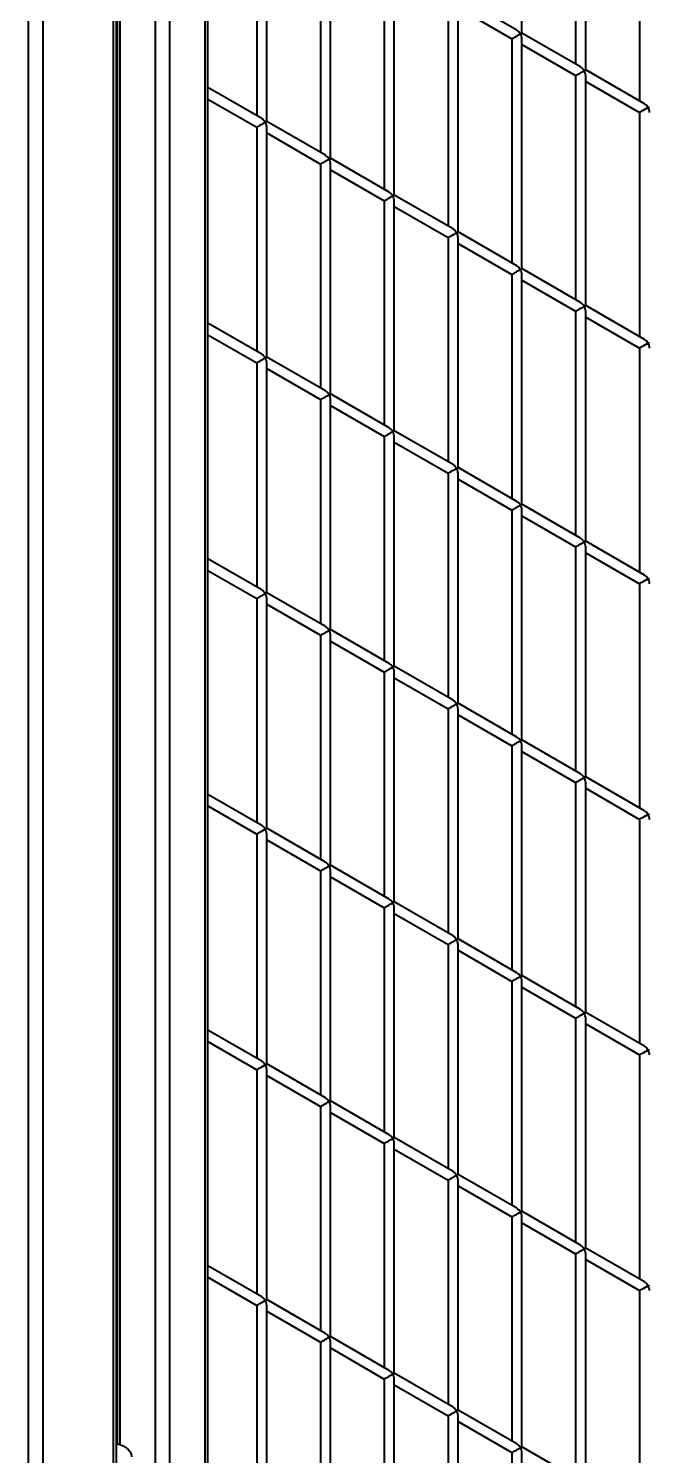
# Model space of a CAD drawing. Header units: millimetres. Extents: x 0 to 420, y 0 to 297.
# Drawn here: x 237.43 to 243.63, y 110.63 to 124.87 of the extents above; entities that cross this region are included whole.
import ezdxf

# ---------------------------------------------------------------- set-up
doc = ezdxf.new("R2010")
doc.units = ezdxf.units.MM

msp = doc.modelspace()

# ---------------------------------------------------------------- linework, layer by layer
at = {"color": 8, "linetype": 'Continuous', "lineweight": 40}
for p, q in [((237.4337, 107.3904), (237.4337, 139.5622)), ((237.5751, 139.5622), (237.5751, 107.3904)), ((238.2823, 106.9822), (238.2823, 139.154)), ((238.3459, 133.9854), (238.3459, 110.7377))]:
    msp.add_line(p, q, dxfattribs=at)
at = {"color": 7, "linetype": 'Continuous', "lineweight": 40}
for p, q in [((238.3115, 106.9653), (238.3115, 139.1132)), ((238.6994, 107.5989), (238.6994, 136.9944)), ((238.8409, 136.9127), (238.8409, 107.6806)), ((239.1944, 107.8847), (239.1944, 136.3003)), ((239.2237, 107.9016), (239.2237, 136.2018)), ((238.3166, 133.9787), (238.3166, 110.747)), ((242.3557, 124.8245), (242.3557, 127.1184)), ((242.8921, 126.751), (242.8921, 124.5148)), ((242.9921, 124.4571), (242.9921, 126.751)), ((243.5285, 126.3836), (243.5285, 124.1475)), ((239.7101, 126.2363), (239.7101, 124.0001)), ((239.8101, 123.9424), (239.8101, 126.2363)), ((240.3465, 125.8689), (240.3465, 123.6327)), ((240.4465, 123.575), (240.4465, 125.8689)), ((240.9829, 125.5015), (240.9829, 123.2653)), ((241.0829, 123.2076), (241.0829, 125.5015)), ((242.3057, 124.8534), (241.7193, 125.1919)), ((241.6193, 125.1341), (241.6193, 122.898)), ((241.7193, 122.8402), (241.7193, 125.1341)), ((241.7193, 125.0764), (242.2557, 124.7668)), ((242.2557, 124.7668), (242.2557, 122.5306)), ((242.9421, 124.486), (242.3557, 124.8245)), ((242.3557, 122.4729), (242.3557, 124.7668)), ((242.3557, 124.709), (242.8921, 124.3994)), ((242.8921, 124.3994), (242.8921, 122.1632)), ((243.5785, 124.1186), (242.9921, 124.4571)), ((242.9921, 122.1055), (242.9921, 124.3994)), ((242.9921, 124.3416), (243.5285, 124.032)), ((239.7601, 123.9713), (239.2237, 124.2809)), ((239.2237, 124.1654), (239.7101, 123.8846)), ((240.3965, 123.6039), (239.8101, 123.9424)), ((243.5285, 124.032), (243.5285, 121.7958)), ((239.7101, 123.8846), (239.7101, 121.6485)), ((239.8101, 121.5907), (239.8101, 123.8846)), ((239.8101, 123.8269), (240.3465, 123.5173)), ((240.3465, 123.5173), (240.3465, 121.2811)), ((241.0329, 123.2365), (240.4465, 123.575)), ((240.4465, 121.2234), (240.4465, 123.5173)), ((240.4465, 123.4595), (240.9829, 123.1499)), ((241.6693, 122.8691), (241.0829, 123.2076)), ((240.9829, 123.1499), (240.9829, 120.9137)), ((241.0829, 120.856), (241.0829, 123.1499)), ((241.0829, 123.0922), (241.6193, 122.7825)), ((241.6193, 122.7825), (241.6193, 120.5463)), ((242.3057, 122.5017), (241.7193, 122.8402)), ((241.7193, 120.4886), (241.7193, 122.7825)), ((241.7193, 122.7248), (242.2557, 122.4151)), ((242.9421, 122.1343), (242.3557, 122.4729)), ((242.2557, 122.4151), (242.2557, 120.1789)), ((242.3557, 120.1212), (242.3557, 122.4151)), ((242.3557, 122.3574), (242.8921, 122.0477)), ((242.8921, 122.0477), (242.8921, 119.8116)), ((243.5785, 121.767), (242.9921, 122.1055)), ((242.9921, 119.7538), (242.9921, 122.0477)), ((239.7601, 121.6196), (239.2237, 121.9293)), ((242.9921, 121.99), (243.5285, 121.6803)), ((239.2237, 121.8138), (239.7101, 121.533)), ((243.5285, 121.6803), (243.5285, 119.4442)), ((239.7101, 121.533), (239.7101, 119.2968)), ((240.3965, 121.2522), (239.8101, 121.5907)), ((239.8101, 119.2391), (239.8101, 121.533)), ((239.8101, 121.4753), (240.3465, 121.1656)), ((241.0329, 120.8848), (240.4465, 121.2234)), ((240.3465, 121.1656), (240.3465, 118.9295)), ((240.4465, 118.8717), (240.4465, 121.1656)), ((240.4465, 121.1079), (240.9829, 120.7982)), ((240.9829, 120.7982), (240.9829, 118.5621)), ((241.6693, 120.5175), (241.0829, 120.856)), ((241.0829, 118.5043), (241.0829, 120.7982)), ((241.0829, 120.7405), (241.6193, 120.4309)), ((242.3057, 120.1501), (241.7193, 120.4886)), ((241.6193, 120.4309), (241.6193, 118.1947)), ((241.7193, 118.137), (241.7193, 120.4309)), ((241.7193, 120.3731), (242.2557, 120.0635)), ((242.2557, 120.0635), (242.2557, 117.8273)), ((242.9421, 119.7827), (242.3557, 120.1212)), ((242.3557, 117.7696), (242.3557, 120.0635)), ((242.3557, 120.0057), (242.8921, 119.6961)), ((242.8921, 119.6961), (242.8921, 117.4599)), ((243.5785, 119.4153), (242.9921, 119.7538)), ((242.9921, 117.4022), (242.9921, 119.6961)), ((242.9921, 119.6384), (243.5285, 119.3287)), ((239.7601, 119.268), (239.2237, 119.5776)), ((239.2237, 119.4622), (239.7101, 119.1814)), ((240.3965, 118.9006), (239.8101, 119.2391)), ((243.5285, 119.3287), (243.5285, 117.0925)), ((239.7101, 119.1814), (239.7101, 116.9452)), ((239.8101, 116.8875), (239.8101, 119.1814)), ((239.8101, 119.1236), (240.3465, 118.814)), ((240.3465, 118.814), (240.3465, 116.5778)), ((241.0329, 118.5332), (240.4465, 118.8717)), ((240.4465, 116.5201), (240.4465, 118.814)), ((240.4465, 118.7563), (240.9829, 118.4466)), ((241.6693, 118.1658), (241.0829, 118.5043)), ((240.9829, 118.4466), (240.9829, 116.2104)), ((241.0829, 116.1527), (241.0829, 118.4466)), ((241.0829, 118.3889), (241.6193, 118.0792)), ((241.6193, 118.0792), (241.6193, 115.8431)), ((242.3057, 117.7984), (241.7193, 118.137)), ((241.7193, 115.7853), (241.7193, 118.0792)), ((241.7193, 118.0215), (242.2557, 117.7118)), ((242.9421, 117.4311), (242.3557, 117.7696)), ((242.2557, 117.7118), (242.2557, 115.4757)), ((242.3557, 115.4179), (242.3557, 117.7118)), ((242.3557, 117.6541), (242.8921, 117.3445)), ((242.8921, 117.3445), (242.8921, 115.1083)), ((243.5785, 117.0637), (242.9921, 117.4022)), ((242.9921, 115.0506), (242.9921, 117.3445)), ((239.7601, 116.9163), (239.2237, 117.226)), ((242.9921, 117.2867), (243.5285, 116.9771)), ((239.2237, 117.1105), (239.7101, 116.8297)), ((243.5285, 116.9771), (243.5285, 114.7409)), ((239.7101, 116.8297), (239.7101, 114.5936)), ((240.3965, 116.549), (239.8101, 116.8875)), ((239.8101, 114.5358), (239.8101, 116.8297)), ((239.8101, 116.772), (240.3465, 116.4624)), ((241.0329, 116.1816), (240.4465, 116.5201)), ((240.3465, 116.4624), (240.3465, 114.2262)), ((240.4465, 114.1685), (240.4465, 116.4624)), ((240.4465, 116.4046), (240.9829, 116.095)), ((240.9829, 116.095), (240.9829, 113.8588)), ((241.6693, 115.8142), (241.0829, 116.1527)), ((241.0829, 113.8011), (241.0829, 116.095)), ((241.0829, 116.0372), (241.6193, 115.7276)), ((242.3057, 115.4468), (241.7193, 115.7853)), ((241.6193, 115.7276), (241.6193, 113.4914)), ((241.7193, 113.4337), (241.7193, 115.7276)), ((241.7193, 115.6699), (242.2557, 115.3602)), ((242.2557, 115.3602), (242.2557, 113.124)), ((242.9421, 115.0794), (242.3557, 115.4179)), ((242.3557, 113.0663), (242.3557, 115.3602)), ((242.3557, 115.3025), (242.8921, 114.9928)), ((242.8921, 114.9928), (242.8921, 112.7566)), ((243.5785, 114.712), (242.9921, 115.0506)), ((242.9921, 112.6989), (242.9921, 114.9928)), ((242.9921, 114.9351), (243.5285, 114.6254)), ((239.7601, 114.5647), (239.2237, 114.8744)), ((239.2237, 114.7589), (239.7101, 114.4781)), ((240.3965, 114.1973), (239.8101, 114.5358)), ((243.5285, 114.6254), (243.5285, 112.3893)), ((239.7101, 114.4781), (239.7101, 112.2419)), ((239.8101, 112.1842), (239.8101, 114.4781)), ((239.8101, 114.4204), (240.3465, 114.1107)), ((240.3465, 114.1107), (240.3465, 111.8745)), ((241.0329, 113.8299), (240.4465, 114.1685)), ((240.4465, 111.8168), (240.4465, 114.1107)), ((240.4465, 114.053), (240.9829, 113.7433)), ((241.6693, 113.4626), (241.0829, 113.8011)), ((240.9829, 113.7433), (240.9829, 111.5072)), ((241.0829, 111.4494), (241.0829, 113.7433)), ((241.0829, 113.6856), (241.6193, 113.3759)), ((241.6193, 113.3759), (241.6193, 111.1398)), ((242.3057, 113.0952), (241.7193, 113.4337)), ((241.7193, 111.082), (241.7193, 113.3759)), ((241.7193, 113.3182), (242.2557, 113.0086)), ((242.2557, 113.0086), (242.2557, 110.7724)), ((242.9421, 112.7278), (242.3557, 113.0663)), ((242.3557, 110.7147), (242.3557, 113.0086)), ((242.3557, 112.9508), (242.8921, 112.6412)), ((243.5785, 112.3604), (242.9921, 112.6989)), ((239.7601, 112.2131), (239.2237, 112.5227)), ((242.8921, 112.6412), (242.8921, 110.405)), ((242.9921, 110.3473), (242.9921, 112.6412)), ((242.9921, 112.5835), (243.5285, 112.2738)), ((239.2237, 112.4073), (239.7101, 112.1265)), ((243.5285, 112.2738), (243.5285, 110.0376)), ((239.7101, 112.1265), (239.7101, 109.8903)), ((240.3965, 111.8457), (239.8101, 112.1842)), ((239.8101, 109.8326), (239.8101, 112.1265)), ((239.8101, 112.0687), (240.3465, 111.7591)), ((241.0329, 111.4783), (240.4465, 111.8168)), ((240.3465, 111.7591), (240.3465, 109.5229)), ((240.4465, 109.4652), (240.4465, 111.7591)), ((240.4465, 111.7013), (240.9829, 111.3917)), ((240.9829, 111.3917), (240.9829, 109.1555)), ((241.6693, 111.1109), (241.0829, 111.4494)), ((241.0829, 109.0978), (241.0829, 111.3917)), ((241.0829, 111.334), (241.6193, 111.0243)), ((242.3057, 110.7435), (241.7193, 111.082)), ((241.6193, 111.0243), (241.6193, 108.7881)), ((241.7193, 108.7304), (241.7193, 111.0243)), ((241.7193, 110.9666), (242.2557, 110.6569)), ((242.2557, 110.6569), (242.2557, 108.4208)), ((242.9421, 110.3761), (242.3557, 110.7147)), ((242.3557, 108.363), (242.3557, 110.6569))]:
    msp.add_line(p, q, dxfattribs=at)
at = {"color": 7, "linetype": 'Continuous', "lineweight": 40, "flags": 128}
msp.add_lwpolyline([(238.3115, 110.7483), (238.3442, 110.7383), (238.3778, 110.7238), (238.4067, 110.7062), (238.4301, 110.6861), (238.4473, 110.664), (238.4579, 110.6405), (238.4615, 110.6164), (238.4615, 110.616)], dxfattribs=at)
at = {"color": 7, "linetype": 'Continuous', "lineweight": 40}
for centre, major_axis, ratio, start_param, end_param in [((242.3057, 124.7956), (0.05, 0.0289), 0.0000704, 3.141552, 5.4977465), ((242.3057, 124.7956), (-0.0354, 0.0612), 0.5773346, 4.7123483, 5.4978278), ((242.3057, 124.7956), (0.05, 0.0289), 0.0000704, 5.4977465, 6.2831447), ((242.3057, 124.7956), (-0.0354, 0.0612), 0.5773346, 3.9269502, 4.7123483), ((242.9421, 124.4282), (-0.0354, 0.0612), 0.5773346, 4.7123483, 5.4978278), ((242.9421, 124.4282), (0.05, 0.0289), 0.0000704, 3.141552, 5.4977465), ((242.9421, 124.4282), (0.05, 0.0289), 0.0000704, 5.4977465, 6.2831447), ((242.9421, 124.4282), (-0.0354, 0.0612), 0.5773346, 3.9269502, 4.7123483), ((243.5785, 124.0609), (0.05, 0.0289), 0.0000704, 3.141552, 5.4977465), ((243.5785, 124.0609), (-0.0354, 0.0612), 0.5773346, 4.7123483, 5.4978278), ((243.5785, 124.0609), (0.05, 0.0289), 0.0000704, 5.4977465, 6.2831447), ((243.5785, 124.0609), (-0.0354, 0.0612), 0.5773346, 3.9269502, 4.7123483), ((239.7601, 123.9135), (0.05, 0.0289), 0.0000704, 3.141552, 5.4977465), ((239.7601, 123.9135), (-0.0354, 0.0612), 0.5773346, 4.7123483, 5.4978278), ((239.7601, 123.9135), (0.05, 0.0289), 0.0000704, 5.4977465, 6.2831447), ((239.7601, 123.9135), (-0.0354, 0.0612), 0.5773346, 3.9269502, 4.7123483), ((240.3965, 123.5461), (0.05, 0.0289), 0.0000704, 3.141552, 5.4977465), ((240.3965, 123.5461), (-0.0354, 0.0612), 0.5773346, 4.7123483, 5.4978278), ((240.3965, 123.5461), (0.05, 0.0289), 0.0000704, 5.4977465, 6.2831447), ((240.3965, 123.5461), (-0.0354, 0.0612), 0.5773346, 3.9269502, 4.7123483), ((241.0329, 123.1787), (0.05, 0.0289), 0.0000704, 3.141552, 5.4977465), ((241.0329, 123.1787), (-0.0354, 0.0612), 0.5773346, 4.7123483, 5.4978278), ((241.0329, 123.1787), (0.05, 0.0289), 0.0000704, 5.4977465, 6.2831447), ((241.0329, 123.1787), (-0.0354, 0.0612), 0.5773346, 3.9269502, 4.7123483), ((241.6693, 122.8114), (0.05, 0.0289), 0.0000704, 3.141552, 5.4977465), ((241.6693, 122.8114), (-0.0354, 0.0612), 0.5773346, 4.7123483, 5.4978278), ((241.6693, 122.8114), (0.05, 0.0289), 0.0000704, 5.4977465, 6.2831447), ((241.6693, 122.8114), (-0.0354, 0.0612), 0.5773346, 3.9269502, 4.7123483), ((242.3057, 122.444), (-0.0354, 0.0612), 0.5773346, 4.7123483, 5.4978278), ((242.3057, 122.444), (0.05, 0.0289), 0.0000704, 5.4977465, 6.2831447), ((242.3057, 122.444), (0.05, 0.0289), 0.0000704, 3.141552, 5.4977465), ((242.3057, 122.444), (-0.0354, 0.0612), 0.5773346, 3.9269502, 4.7123483), ((242.9421, 122.0766), (0.05, 0.0289), 0.0000704, 3.141552, 5.4977465), ((242.9421, 122.0766), (-0.0354, 0.0612), 0.5773346, 4.7123483, 5.4978278), ((242.9421, 122.0766), (0.05, 0.0289), 0.0000704, 5.4977465, 6.2831447), ((242.9421, 122.0766), (-0.0354, 0.0612), 0.5773346, 3.9269502, 4.7123483), ((243.5785, 121.7092), (-0.0354, 0.0612), 0.5773346, 4.7123483, 5.4978278), ((239.7601, 121.5619), (-0.0354, 0.0612), 0.5773346, 4.7123483, 5.4978278), ((243.5785, 121.7092), (0.05, 0.0289), 0.0000704, 3.141552, 5.4977465), ((243.5785, 121.7092), (0.05, 0.0289), 0.0000704, 5.4977465, 6.2831447), ((243.5785, 121.7092), (-0.0354, 0.0612), 0.5773346, 3.9269502, 4.7123483), ((239.7601, 121.5619), (0.05, 0.0289), 0.0000704, 3.141552, 5.4977465), ((239.7601, 121.5619), (0.05, 0.0289), 0.0000704, 5.4977465, 6.2831447), ((239.7601, 121.5619), (-0.0354, 0.0612), 0.5773346, 3.9269502, 4.7123483), ((240.3965, 121.1945), (0.05, 0.0289), 0.0000704, 3.141552, 5.4977465), ((240.3965, 121.1945), (-0.0354, 0.0612), 0.5773346, 4.7123483, 5.4978278), ((240.3965, 121.1945), (0.05, 0.0289), 0.0000704, 5.4977465, 6.2831447), ((240.3965, 121.1945), (-0.0354, 0.0612), 0.5773346, 3.9269502, 4.7123483), ((241.0329, 120.8271), (0.05, 0.0289), 0.0000704, 3.141552, 5.4977465), ((241.0329, 120.8271), (-0.0354, 0.0612), 0.5773346, 4.7123483, 5.4978278), ((241.0329, 120.8271), (0.05, 0.0289), 0.0000704, 5.4977465, 6.2831447), ((241.0329, 120.8271), (-0.0354, 0.0612), 0.5773346, 3.9269502, 4.7123483), ((241.6693, 120.4597), (0.05, 0.0289), 0.0000704, 3.141552, 5.4977465), ((241.6693, 120.4597), (-0.0354, 0.0612), 0.5773346, 4.7123483, 5.4978278), ((241.6693, 120.4597), (0.05, 0.0289), 0.0000704, 5.4977465, 6.2831447), ((241.6693, 120.4597), (-0.0354, 0.0612), 0.5773346, 3.9269502, 4.7123483), ((242.3057, 120.0923), (0.05, 0.0289), 0.0000704, 3.141552, 5.4977465), ((242.3057, 120.0923), (-0.0354, 0.0612), 0.5773346, 4.7123483, 5.4978278), ((242.3057, 120.0923), (0.05, 0.0289), 0.0000704, 5.4977465, 6.2831447), ((242.3057, 120.0923), (-0.0354, 0.0612), 0.5773346, 3.9269502, 4.7123483), ((242.9421, 119.725), (-0.0354, 0.0612), 0.5773346, 4.7123483, 5.4978278), ((242.9421, 119.725), (0.05, 0.0289), 0.0000704, 3.141552, 5.4977465), ((242.9421, 119.725), (0.05, 0.0289), 0.0000704, 5.4977465, 6.2831447), ((242.9421, 119.725), (-0.0354, 0.0612), 0.5773346, 3.9269502, 4.7123483), ((243.5785, 119.3576), (0.05, 0.0289), 0.0000704, 3.141552, 5.4977465), ((243.5785, 119.3576), (-0.0354, 0.0612), 0.5773346, 4.7123483, 5.4978278), ((243.5785, 119.3576), (0.05, 0.0289), 0.0000704, 5.4977465, 6.2831447), ((243.5785, 119.3576), (-0.0354, 0.0612), 0.5773346, 3.9269502, 4.7123483), ((239.7601, 119.2102), (0.05, 0.0289), 0.0000704, 3.141552, 5.4977465), ((239.7601, 119.2102), (-0.0354, 0.0612), 0.5773346, 4.7123483, 5.4978278), ((239.7601, 119.2102), (0.05, 0.0289), 0.0000704, 5.4977465, 6.2831447), ((239.7601, 119.2102), (-0.0354, 0.0612), 0.5773346, 3.9269502, 4.7123483), ((240.3965, 118.8429), (0.05, 0.0289), 0.0000704, 3.141552, 5.4977465), ((240.3965, 118.8429), (-0.0354, 0.0612), 0.5773346, 4.7123483, 5.4978278), ((240.3965, 118.8429), (0.05, 0.0289), 0.0000704, 5.4977465, 6.2831447), ((240.3965, 118.8429), (-0.0354, 0.0612), 0.5773346, 3.9269502, 4.7123483), ((241.0329, 118.4755), (0.05, 0.0289), 0.0000704, 3.141552, 5.4977465), ((241.0329, 118.4755), (-0.0354, 0.0612), 0.5773346, 4.7123483, 5.4978278), ((241.0329, 118.4755), (0.05, 0.0289), 0.0000704, 5.4977465, 6.2831447), ((241.0329, 118.4755), (-0.0354, 0.0612), 0.5773346, 3.9269502, 4.7123483), ((241.6693, 118.1081), (0.05, 0.0289), 0.0000704, 3.141552, 5.4977465), ((241.6693, 118.1081), (-0.0354, 0.0612), 0.5773346, 4.7123483, 5.4978278), ((241.6693, 118.1081), (0.05, 0.0289), 0.0000704, 5.4977465, 6.2831447), ((241.6693, 118.1081), (-0.0354, 0.0612), 0.5773346, 3.9269502, 4.7123483), ((242.3057, 117.7407), (-0.0354, 0.0612), 0.5773346, 4.7123483, 5.4978278), ((242.3057, 117.7407), (0.05, 0.0289), 0.0000704, 5.4977465, 6.2831447), ((242.3057, 117.7407), (0.05, 0.0289), 0.0000704, 3.141552, 5.4977465), ((242.3057, 117.7407), (-0.0354, 0.0612), 0.5773346, 3.9269502, 4.7123483), ((242.9421, 117.3733), (0.05, 0.0289), 0.0000704, 3.141552, 5.4977465), ((242.9421, 117.3733), (-0.0354, 0.0612), 0.5773346, 4.7123483, 5.4978278), ((242.9421, 117.3733), (0.05, 0.0289), 0.0000704, 5.4977465, 6.2831447), ((242.9421, 117.3733), (-0.0354, 0.0612), 0.5773346, 3.9269502, 4.7123483), ((243.5785, 117.0059), (-0.0354, 0.0612), 0.5773346, 4.7123483, 5.4978278), ((239.7601, 116.8586), (-0.0354, 0.0612), 0.5773346, 4.7123483, 5.4978278), ((243.5785, 117.0059), (0.05, 0.0289), 0.0000704, 3.141552, 5.4977465), ((243.5785, 117.0059), (0.05, 0.0289), 0.0000704, 5.4977465, 6.2831447), ((243.5785, 117.0059), (-0.0354, 0.0612), 0.5773346, 3.9269502, 4.7123483), ((239.7601, 116.8586), (0.05, 0.0289), 0.0000704, 3.141552, 5.4977465), ((239.7601, 116.8586), (0.05, 0.0289), 0.0000704, 5.4977465, 6.2831447), ((239.7601, 116.8586), (-0.0354, 0.0612), 0.5773346, 3.9269502, 4.7123483), ((240.3965, 116.4912), (0.05, 0.0289), 0.0000704, 3.141552, 5.4977465), ((240.3965, 116.4912), (-0.0354, 0.0612), 0.5773346, 4.7123483, 5.4978278), ((240.3965, 116.4912), (0.05, 0.0289), 0.0000704, 5.4977465, 6.2831447), ((240.3965, 116.4912), (-0.0354, 0.0612), 0.5773346, 3.9269502, 4.7123483), ((241.0329, 116.1238), (0.05, 0.0289), 0.0000704, 3.141552, 5.4977465), ((241.0329, 116.1238), (-0.0354, 0.0612), 0.5773346, 4.7123483, 5.4978278), ((241.0329, 116.1238), (0.05, 0.0289), 0.0000704, 5.4977465, 6.2831447), ((241.0329, 116.1238), (-0.0354, 0.0612), 0.5773346, 3.9269502, 4.7123483), ((241.6693, 115.7565), (0.05, 0.0289), 0.0000704, 3.141552, 5.4977465), ((241.6693, 115.7565), (-0.0354, 0.0612), 0.5773346, 4.7123483, 5.4978278), ((241.6693, 115.7565), (0.05, 0.0289), 0.0000704, 5.4977465, 6.2831447), ((241.6693, 115.7565), (-0.0354, 0.0612), 0.5773346, 3.9269502, 4.7123483), ((242.3057, 115.3891), (0.05, 0.0289), 0.0000704, 3.141552, 5.4977465), ((242.3057, 115.3891), (-0.0354, 0.0612), 0.5773346, 4.7123483, 5.4978278), ((242.3057, 115.3891), (0.05, 0.0289), 0.0000704, 5.4977465, 6.2831447), ((242.3057, 115.3891), (-0.0354, 0.0612), 0.5773346, 3.9269502, 4.7123483), ((242.9421, 115.0217), (-0.0354, 0.0612), 0.5773346, 4.7123483, 5.4978278), ((242.9421, 115.0217), (0.05, 0.0289), 0.0000704, 3.141552, 5.4977465), ((242.9421, 115.0217), (0.05, 0.0289), 0.0000704, 5.4977465, 6.2831447), ((242.9421, 115.0217), (-0.0354, 0.0612), 0.5773346, 3.9269502, 4.7123483), ((243.5785, 114.6543), (0.05, 0.0289), 0.0000704, 3.141552, 5.4977465), ((243.5785, 114.6543), (-0.0354, 0.0612), 0.5773346, 4.7123483, 5.4978278), ((243.5785, 114.6543), (0.05, 0.0289), 0.0000704, 5.4977465, 6.2831447), ((243.5785, 114.6543), (-0.0354, 0.0612), 0.5773346, 3.9269502, 4.7123483), ((239.7601, 114.507), (0.05, 0.0289), 0.0000704, 3.141552, 5.4977465), ((239.7601, 114.507), (-0.0354, 0.0612), 0.5773346, 4.7123483, 5.4978278), ((239.7601, 114.507), (0.05, 0.0289), 0.0000704, 5.4977465, 6.2831447), ((239.7601, 114.507), (-0.0354, 0.0612), 0.5773346, 3.9269502, 4.7123483), ((240.3965, 114.1396), (0.05, 0.0289), 0.0000704, 3.141552, 5.4977465), ((240.3965, 114.1396), (-0.0354, 0.0612), 0.5773346, 4.7123483, 5.4978278), ((240.3965, 114.1396), (0.05, 0.0289), 0.0000704, 5.4977465, 6.2831447), ((240.3965, 114.1396), (-0.0354, 0.0612), 0.5773346, 3.9269502, 4.7123483), ((241.0329, 113.7722), (0.05, 0.0289), 0.0000704, 3.141552, 5.4977465), ((241.0329, 113.7722), (-0.0354, 0.0612), 0.5773346, 4.7123483, 5.4978278), ((241.0329, 113.7722), (0.05, 0.0289), 0.0000704, 5.4977465, 6.2831447), ((241.0329, 113.7722), (-0.0354, 0.0612), 0.5773346, 3.9269502, 4.7123483), ((241.6693, 113.4048), (0.05, 0.0289), 0.0000704, 3.141552, 5.4977465), ((241.6693, 113.4048), (-0.0354, 0.0612), 0.5773346, 4.7123483, 5.4978278), ((241.6693, 113.4048), (0.05, 0.0289), 0.0000704, 5.4977465, 6.2831447), ((241.6693, 113.4048), (-0.0354, 0.0612), 0.5773346, 3.9269502, 4.7123483), ((242.3057, 113.0374), (-0.0354, 0.0612), 0.5773346, 4.7123483, 5.4978278), ((242.3057, 113.0374), (0.05, 0.0289), 0.0000704, 3.141552, 5.4977465), ((242.3057, 113.0374), (0.05, 0.0289), 0.0000704, 5.4977465, 6.2831447), ((242.3057, 113.0374), (-0.0354, 0.0612), 0.5773346, 3.9269502, 4.7123483), ((242.9421, 112.67), (0.05, 0.0289), 0.0000704, 3.141552, 5.4977465), ((242.9421, 112.67), (-0.0354, 0.0612), 0.5773346, 4.7123483, 5.4978278), ((242.9421, 112.67), (0.05, 0.0289), 0.0000704, 5.4977465, 6.2831447), ((242.9421, 112.67), (-0.0354, 0.0612), 0.5773346, 3.9269502, 4.7123483), ((243.5785, 112.3027), (-0.0354, 0.0612), 0.5773346, 4.7123483, 5.4978278), ((243.5785, 112.3027), (0.05, 0.0289), 0.0000704, 3.141552, 5.4977465), ((243.5785, 112.3027), (0.05, 0.0289), 0.0000704, 5.4977465, 6.2831447), ((243.5785, 112.3027), (-0.0354, 0.0612), 0.5773346, 3.9269502, 4.7123483), ((239.7601, 112.1553), (0.05, 0.0289), 0.0000704, 3.141552, 5.4977465), ((239.7601, 112.1553), (-0.0354, 0.0612), 0.5773346, 4.7123483, 5.4978278), ((239.7601, 112.1553), (0.05, 0.0289), 0.0000704, 5.4977465, 6.2831447), ((239.7601, 112.1553), (-0.0354, 0.0612), 0.5773346, 3.9269502, 4.7123483), ((240.3965, 111.7879), (0.05, 0.0289), 0.0000704, 3.141552, 5.4977465), ((240.3965, 111.7879), (-0.0354, 0.0612), 0.5773346, 4.7123483, 5.4978278), ((240.3965, 111.7879), (0.05, 0.0289), 0.0000704, 5.4977465, 6.2831447), ((240.3965, 111.7879), (-0.0354, 0.0612), 0.5773346, 3.9269502, 4.7123483), ((241.0329, 111.4206), (0.05, 0.0289), 0.0000704, 3.141552, 5.4977465), ((241.0329, 111.4206), (-0.0354, 0.0612), 0.5773346, 4.7123483, 5.4978278), ((241.0329, 111.4206), (0.05, 0.0289), 0.0000704, 5.4977465, 6.2831447), ((241.0329, 111.4206), (-0.0354, 0.0612), 0.5773346, 3.9269502, 4.7123483), ((241.6693, 111.0532), (-0.0354, 0.0612), 0.5773346, 4.7123483, 5.4978278), ((241.6693, 111.0532), (0.05, 0.0289), 0.0000704, 5.4977465, 6.2831447), ((241.6693, 111.0532), (0.05, 0.0289), 0.0000704, 3.141552, 5.4977465), ((241.6693, 111.0532), (-0.0354, 0.0612), 0.5773346, 3.9269502, 4.7123483), ((242.3057, 110.6858), (0.05, 0.0289), 0.0000704, 3.141552, 5.4977465), ((242.3057, 110.6858), (-0.0354, 0.0612), 0.5773346, 4.7123483, 5.4978278), ((242.3057, 110.6858), (0.05, 0.0289), 0.0000704, 5.4977465, 6.2831447), ((242.3057, 110.6858), (-0.0354, 0.0612), 0.5773346, 3.9269502, 4.7123483)]:
    msp.add_ellipse(centre, major_axis=major_axis, ratio=ratio, start_param=start_param, end_param=end_param, dxfattribs=at)

doc.saveas('drawing.dxf')
